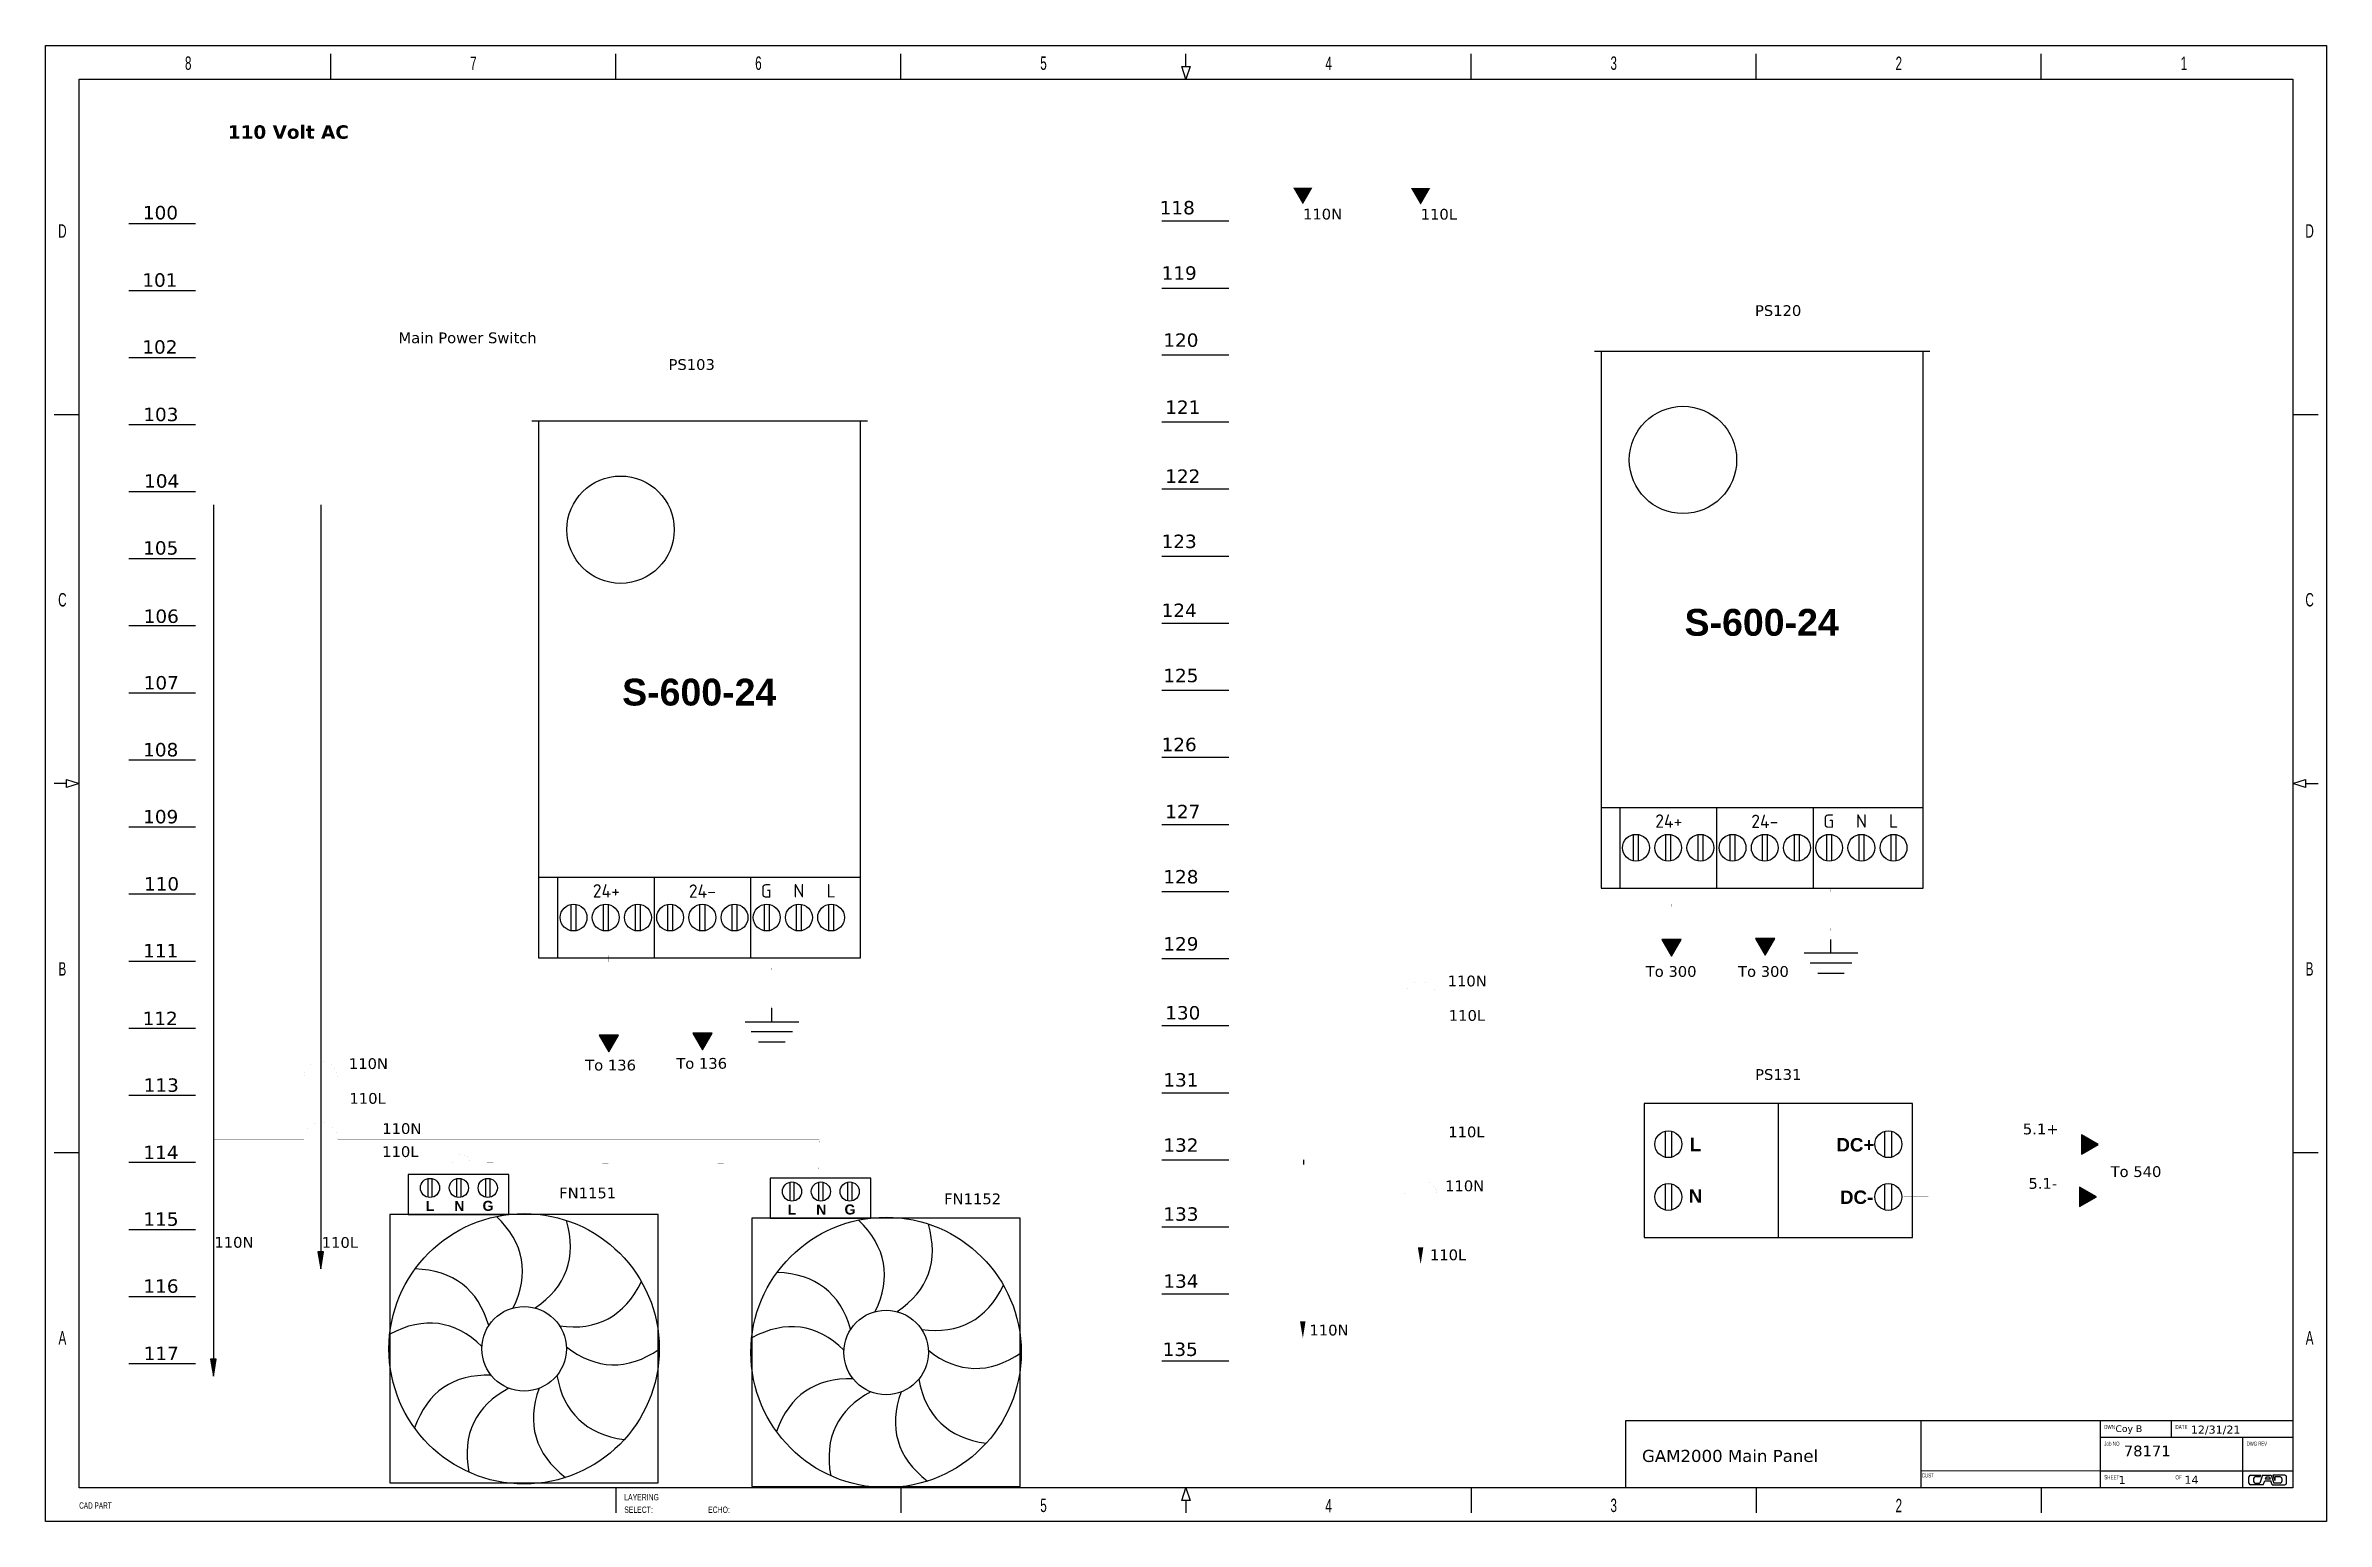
# Model space of a CAD drawing. Header units: inches. Extents: x 0 to 17, y 0 to 11.
import ezdxf
from ezdxf.lldxf.tags import DXFTag

# ---------------------------------------------------------------- set-up
doc = ezdxf.new("R2010")
doc.units = ezdxf.units.IN
doc.header["$MEASUREMENT"] = 0
doc.layers.add('Default', color=7, linetype='Continuous')
doc.layers.add('DEVICE_P', color=7, linetype='Continuous')
doc.styles.add('SEACAD_txt_shx', font='txt.shx', dxfattribs={"width": 0.65})
tags = doc.linetypes.add('CENTER2', pattern=[1.125, 0.75, -0.125, 0.125, -0.125]).pattern_tags.tags
tags[10:11] = [DXFTag(74, 4), DXFTag(75, 0), DXFTag(340, '0'), DXFTag(46, 0.0), DXFTag(50, 0.0), DXFTag(44, 0.0), DXFTag(45, 0.0)]
tags[8:9] = [DXFTag(74, 4), DXFTag(75, 0), DXFTag(340, '0'), DXFTag(46, 0.0), DXFTag(50, 0.0), DXFTag(44, 0.0), DXFTag(45, 0.0)]
tags[6:7] = [DXFTag(74, 4), DXFTag(75, 0), DXFTag(340, '0'), DXFTag(46, 0.0), DXFTag(50, 0.0), DXFTag(44, 0.0), DXFTag(45, 0.0)]
tags[4:5] = [DXFTag(74, 4), DXFTag(75, 0), DXFTag(340, '0'), DXFTag(46, 0.0), DXFTag(50, 0.0), DXFTag(44, 0.0), DXFTag(45, 0.0)]
tags = doc.linetypes.add('HIDDEN2', pattern=[0.1875, 0.125, -0.0625]).pattern_tags.tags
tags[6:7] = [DXFTag(74, 4), DXFTag(75, 0), DXFTag(340, '0'), DXFTag(46, 0.0), DXFTag(50, 0.0), DXFTag(44, 0.0), DXFTag(45, 0.0)]
tags[4:5] = [DXFTag(74, 4), DXFTag(75, 0), DXFTag(340, '0'), DXFTag(46, 0.0), DXFTag(50, 0.0), DXFTag(44, 0.0), DXFTag(45, 0.0)]

# ---------------------------------------------------------------- blocks, each defined once
blk = doc.blocks.new('SE')
at = {"linetype": 'Continuous'}
blk.add_hatch(color=7, dxfattribs=at).paths.add_polyline_path([(9.35, 1.49), (9.371, 1.365), (9.391, 1.49)])
at = {"color": 7, "linetype": 'Continuous', "const_width": 0.00013}
blk.add_lwpolyline([(9.371, 8.278), (9.371, 1.365)], dxfattribs=at)
blk = doc.blocks.new('SE1')
at = {"linetype": 'Continuous'}
blk.add_hatch(color=7, dxfattribs=at).paths.add_polyline_path([(10.228, 2.043), (10.249, 1.918), (10.269, 2.043)])
at = {"color": 7, "linetype": 'Continuous', "const_width": 0.00013}
blk.add_lwpolyline([(10.249, 8.278), (10.249, 1.918)], dxfattribs=at)
blk = doc.blocks.new('SE2')
at = {"layer": 'Default', "linetype": 'Continuous'}
blk.add_hatch(color=7, dxfattribs=at).paths.add_polyline_path([(9.443, 9.942), (9.298, 9.942), (9.371, 9.817)])
at = {"layer": 'Default', "color": 7, "linetype": 'Continuous', "const_width": 0.00013}
blk.add_lwpolyline([(9.371, 8.278), (9.371, 9.942)], dxfattribs=at)
blk = doc.blocks.new('SE3')
at = {"layer": 'Default', "linetype": 'Continuous'}
blk.add_hatch(color=7, dxfattribs=at).paths.add_polyline_path([(10.321, 9.939), (10.176, 9.939), (10.249, 9.814)])
at = {"layer": 'Default', "color": 7, "linetype": 'Continuous', "const_width": 0.00013}
blk.add_lwpolyline([(10.249, 8.261), (10.249, 9.939)], dxfattribs=at)
blk = doc.blocks.new('SE4')
at = {"layer": 'Default', "color": 7, "linetype": 'Continuous', "const_width": 0.00013}
blk.add_lwpolyline([(5.635, 4.403), (5.635, 3.305)], dxfattribs=at)
blk = doc.blocks.new('SE5')
at = {"layer": 'Default', "color": 7, "linetype": 'Continuous', "const_width": 0.00013}
blk.add_lwpolyline([(5.635, 3.305), (2.176, 3.305, 1), (1.926, 3.305), (1.251, 3.305)], format="xyb", dxfattribs=at)
blk = doc.blocks.new('SE6')
at = {"layer": 'Default', "color": 7, "linetype": 'Continuous', "const_width": 0.00013}
blk.add_lwpolyline([(5.871, 4.402), (5.871, 3.055)], dxfattribs=at)
blk = doc.blocks.new('SE7')
at = {"layer": 'Default', "color": 7, "linetype": 'Continuous', "const_width": 0.00013}
blk.add_lwpolyline([(5.871, 3.055), (2.051, 3.055)], dxfattribs=at)
blk = doc.blocks.new('SE8')
at = {"layer": 'Default', "color": 7, "linetype": 'Continuous', "const_width": 0.00013}
blk.add_lwpolyline([(5.408, 4.407), (5.413, 3.824)], dxfattribs=at)
blk = doc.blocks.new('SE9')
at = {"layer": 'Default', "color": 7, "linetype": 'Continuous', "const_width": 0.00013}
blk.add_lwpolyline([(13.554, 4.923), (13.554, 3.898)], dxfattribs=at)
blk = doc.blocks.new('SE10')
at = {"layer": 'Default', "color": 7, "linetype": 'Continuous', "const_width": 0.00013}
blk.add_lwpolyline([(13.554, 3.898), (10.374, 3.898, 1), (10.124, 3.898), (9.371, 3.898)], format="xyb", dxfattribs=at)
blk = doc.blocks.new('SE11')
at = {"layer": 'Default', "color": 7, "linetype": 'Continuous', "const_width": 0.00013}
blk.add_lwpolyline([(13.804, 4.926), (13.804, 3.68)], dxfattribs=at)
blk = doc.blocks.new('SE12')
at = {"layer": 'Default', "color": 7, "linetype": 'Continuous', "const_width": 0.00013}
blk.add_lwpolyline([(13.804, 3.68), (10.249, 3.68)], dxfattribs=at)
blk = doc.blocks.new('SE13')
at = {"layer": 'Default', "color": 7, "linetype": 'Continuous', "const_width": 0.00013}
blk.add_lwpolyline([(13.302, 4.921), (13.307, 4.336)], dxfattribs=at)
blk = doc.blocks.new('SE14')
at = {"layer": 'Default', "color": 7, "linetype": 'Continuous', "const_width": 0.00013}
blk.add_lwpolyline([(4.195, 4.403), (4.197, 3.624)], dxfattribs=at)
blk = doc.blocks.new('SE15')
at = {"layer": 'Default', "color": 7, "linetype": 'Continuous', "const_width": 0.00013}
blk.add_lwpolyline([(4.895, 4.401), (4.896, 3.64)], dxfattribs=at)
blk = doc.blocks.new('SE16')
at = {"layer": 'Default', "color": 7, "linetype": 'Continuous', "const_width": 0.00013}
blk.add_lwpolyline([(12.114, 4.923), (12.118, 4.337)], dxfattribs=at)
blk = doc.blocks.new('SE17')
at = {"layer": 'Default', "color": 7, "linetype": 'Continuous', "const_width": 0.00013}
blk.add_lwpolyline([(12.817, 4.921), (12.817, 4.345)], dxfattribs=at)
blk = doc.blocks.new('SE18')
at = {"layer": 'Default', "color": 7, "linetype": 'Continuous', "const_width": 0.00013}
blk.add_lwpolyline([(2.849, 2.556), (2.849, 2.674)], dxfattribs=at)
blk = doc.blocks.new('SE19')
at = {"layer": 'Default', "color": 7, "linetype": 'Continuous', "const_width": 0.00013}
blk.add_lwpolyline([(2.849, 2.674), (2.051, 2.674)], dxfattribs=at)
blk = doc.blocks.new('SE20')
at = {"layer": 'Default', "color": 7, "linetype": 'Continuous', "const_width": 0.00013}
blk.add_lwpolyline([(3.097, 2.556), (3.097, 2.849)], dxfattribs=at)
blk = doc.blocks.new('SE21')
at = {"layer": 'Default', "color": 7, "linetype": 'Continuous', "const_width": 0.00013}
blk.add_lwpolyline([(3.097, 2.849), (2.176, 2.849, 1), (1.926, 2.849), (1.251, 2.849)], format="xyb", dxfattribs=at)
blk = doc.blocks.new('SE22')
at = {"layer": 'Default', "color": 7, "linetype": 'Continuous', "const_width": 0.00013}
blk.add_lwpolyline([(2.849, 2.674), (3.035, 2.674, -1), (3.16, 2.673), (5.58, 2.666)], format="xyb", dxfattribs=at)
blk = doc.blocks.new('SE23')
at = {"layer": 'Default', "color": 7, "linetype": 'Continuous', "const_width": 0.00013}
blk.add_lwpolyline([(5.58, 2.666), (5.58, 2.528)], dxfattribs=at)
blk = doc.blocks.new('SE24')
at = {"layer": 'Default', "color": 7, "linetype": 'Continuous', "const_width": 0.00013}
blk.add_lwpolyline([(3.093, 2.849), (5.766, 2.849)], dxfattribs=at)
blk = doc.blocks.new('SE25')
at = {"layer": 'Default', "color": 7, "linetype": 'Continuous', "const_width": 0.00013}
blk.add_lwpolyline([(5.766, 2.849), (5.762, 2.529)], dxfattribs=at)
blk = doc.blocks.new('SE26')
at = {"layer": 'Default', "color": 7, "linetype": 'Continuous', "const_width": 0.00013}
blk.add_lwpolyline([(12.07, 2.811), (10.249, 2.811)], dxfattribs=at)
blk = doc.blocks.new('SE27')
at = {"layer": 'Default', "color": 7, "linetype": 'Continuous', "const_width": 0.00013}
blk.add_lwpolyline([(12.07, 2.419), (10.374, 2.419, 1), (10.124, 2.419), (9.371, 2.419)], format="xyb", dxfattribs=at)
blk = doc.blocks.new('SE28')
at = {"layer": 'Default', "color": 7, "linetype": 'Continuous', "const_width": 0.00013}
blk.add_lwpolyline([(13.76, 2.811), (15.174, 2.81)], dxfattribs=at)
blk = doc.blocks.new('SE29')
at = {"layer": 'Default', "color": 7, "linetype": 'Continuous', "const_width": 0.00013}
blk.add_lwpolyline([(13.76, 2.419), (15.161, 2.42)], dxfattribs=at)
blk = doc.blocks.new('title_block')
at = {"layer": 'Default', "attachment_point": 1}
for s, insert, char_height, width in [('{\\fVerdana|b0||i0||c0|p34;\\C7;\\H5.e-002;\\W1.;Coy B}', (1.316, 0.453), 0.05, 0.20317), ('{\\fVerdana|b0||i0||c0|p34;\\C7;\\H6.e-002;\\W1.;12/31/21}', (1.878, 0.451), 0.06, 0.39742), ('{\\fVerdana|b0||i0||c0|p34;\\C7;\\H9.e-002;\\W1.;GAM2000 Main Panel}', (-2.213, 0.27), 0.09, 1.32122), ('{\\fVerdana|b0||i0||c0|p34;\\C7;\\H8.e-002;\\W1.;\\T1.;78171}', (1.378, 0.302), 0.08, 0.35702), ('{\\fVerdana|b0||i0||c0|p34;\\C7;\\H6.e-002;\\W1.;14}', (1.83, 0.077), 0.06, 0.10711)]:
    blk.add_mtext(s, dxfattribs=dict(at, insert=insert, char_height=char_height, width=width))
blk = doc.blocks.new('Arrow_Filled')
at = {"layer": 'DEVICE_P', "linetype": 'Continuous'}
blk.add_hatch(color=7, dxfattribs=at).paths.add_polyline_path([(0.021, 0.125), (-0.021, 0.125), (0, 0)])
at = {"layer": 'DEVICE_P', "color": 7, "linetype": 'Continuous'}
for p, q in [((-0.021, 0.125), (0, 0)), ((0.021, 0.125), (-0.021, 0.125)), ((0, 0), (0.021, 0.125))]:
    blk.add_line(p, q, dxfattribs=at)
blk = doc.blocks.new('SE63')
at = {"layer": 'DEVICE_P', "color": 7, "linetype": 'Continuous', "const_width": 0.00013}
blk.add_lwpolyline([(0.124, -2.525), (0.124, -1.801)], dxfattribs=at)
blk = doc.blocks.new('SE64')
at = {"layer": 'DEVICE_P', "color": 7, "linetype": 'Continuous', "const_width": 0.00013}
blk.add_lwpolyline([(0.924, -2.498), (0.924, -1.801)], dxfattribs=at)
blk = doc.blocks.new('Main_Disconnect_with_line_Bus')
at = {"layer": 'DEVICE_P', "color": 7, "linetype": 'Continuous'}
for p, q in [((0.124, -2.498), (0.124, -8.867)), ((0.924, -2.498), (0.924, -8.067))]:
    blk.add_line(p, q, dxfattribs=at)
at = {"layer": 'DEVICE_P'}
for name in ['SE63', 'SE64']:
    blk.add_blockref(name, (0, 0), dxfattribs=at)
at = {"layer": 'DEVICE_P', "color": 7}
for p in [(0.924, -8.192), (0.124, -8.992)]:
    blk.add_blockref('Arrow_Filled', p, dxfattribs=at)
at = {"layer": 'Default', "char_height": 0.08, "attachment_point": 1}
for s, insert, width in [('{\\fVerdana|b0||i0||c0|p34;\\C7;\\H8.e-002;\\W1.;110N}', (0.131, -7.955), 0.34707), ('{\\fVerdana|b0||i0||c0|p34;\\C7;\\H8.e-002;\\W1.;110L}', (0.931, -7.956), 0.27622)]:
    blk.add_mtext(s, dxfattribs=dict(at, insert=insert, width=width))
blk = doc.blocks.new('SEANNOT_GROUP')
at = {"layer": 'Default', "color": 7, "linetype": 'CENTER2'}
blk.add_line((6.25, 10), (0, 10), dxfattribs=at)
blk = doc.blocks.new('S-600-24_Power_Supply')
at = {"layer": 'Default', "color": 7, "linetype": 'Continuous'}
for p, q in [((0.125, 10), (0.125, 0)), ((6.125, 10), (0.125, 10)), ((6.125, 0), (6.125, 10)), ((0.125, 1.5), (6.125, 1.5)), ((0.475, 1.5), (0.475, 0)), ((2.275, 1.5), (2.275, 0)), ((4.075, 1.5), (4.075, 0)), ((0.725, 0.995), (0.725, 0.505)), ((0.825, 0.505), (0.825, 0.995)), ((1.325, 0.995), (1.325, 0.505)), ((1.425, 0.505), (1.425, 0.995)), ((1.925, 0.995), (1.925, 0.505)), ((2.025, 0.505), (2.025, 0.995)), ((2.525, 0.995), (2.525, 0.505)), ((2.625, 0.505), (2.625, 0.995)), ((3.125, 0.995), (3.125, 0.505)), ((3.225, 0.505), (3.225, 0.995)), ((3.725, 0.995), (3.725, 0.505)), ((3.825, 0.505), (3.825, 0.995)), ((4.325, 0.995), (4.325, 0.505)), ((4.425, 0.505), (4.425, 0.995)), ((4.925, 0.995), (4.925, 0.505)), ((5.025, 0.505), (5.025, 0.995)), ((5.525, 0.995), (5.525, 0.505)), ((5.625, 0.505), (5.625, 0.995)), ((0.125, 0), (6.125, 0))]:
    blk.add_line(p, q, dxfattribs=at)
at = {"layer": 'Default', "color": 7, "linetype": 'HIDDEN2'}
blk.add_circle((1.651, 7.977), 1, dxfattribs=at)
at = {"layer": 'Default', "color": 7, "linetype": 'Continuous'}
for centre in [(0.775, 0.75), (1.375, 0.75), (1.975, 0.75), (2.575, 0.75), (3.175, 0.75), (3.775, 0.75), (4.375, 0.75), (4.975, 0.75), (5.575, 0.75)]:
    blk.add_circle(centre, 0.25, dxfattribs=at)
at = {"layer": 'Default'}
blk.add_blockref('SEANNOT_GROUP', (0, 0), dxfattribs=at)
at = {"layer": 'Default', "attachment_point": 5}
for s, insert, char_height, width in [('{\\fArial|b1||i0||c0|p34;\\C7;\\H0.5;\\W1.;S-600-24}', (3.117, 4.947), 0.5, 6.028), ('{\\fSolid Edge ANSI|b1||i0||c0|p34;\\C7;\\H0.25;\\W1.;24+}', (1.386, 1.247), 0.25, 1.71947), ('{\\fSolid Edge ANSI|b1||i0||c0|p34;\\C7;\\H0.25;\\W1.;24-}', (3.175, 1.242), 0.25, 1.71947), ('{\\fSolid Edge ANSI|b1||i0||c0|p34;\\C7;\\H0.25;\\W1.;G}', (4.366, 1.246), 0.25, 0.50447), ('{\\fSolid Edge ANSI|b1||i0||c0|p34;\\C7;\\H0.25;\\W1.;N}', (4.975, 1.249), 0.25, 0.50447), ('{\\fSolid Edge ANSI|b1||i0||c0|p34;\\C7;\\H0.25;\\W1.;L}', (5.575, 1.249), 0.25, 0.50447)]:
    blk.add_mtext(s, dxfattribs=dict(at, insert=insert, char_height=char_height, width=width))
blk = doc.blocks.new('Ground')
at = {"layer": 'Default', "color": 7, "linetype": 'Continuous'}
for p, q in [((0.5, 0.374), (0.5, 0.624)), ((0, 0.374), (1, 0.374)), ((0.112, 0.192), (0.888, 0.192)), ((0.254, 0), (0.746, 0))]:
    blk.add_line(p, q, dxfattribs=at)
blk = doc.blocks.new('Anchor_Filled')
at = {"layer": 'Default', "linetype": 'Continuous'}
blk.add_hatch(color=7, dxfattribs=at).paths.add_polyline_path([(0.072, 0.125), (-0.072, 0.125), (0, 0)])
blk.add_hatch(color=7, dxfattribs=at).paths.add_polyline_path([(0.072, 0.125), (-0.072, 0.125), (0, 0)])
at = {"layer": 'Default', "color": 7, "linetype": 'Continuous'}
for p, q in [((-0.072, 0.125), (0, 0)), ((0.072, 0.125), (-0.072, 0.125)), ((0, 0), (0.072, 0.125))]:
    blk.add_line(p, q, dxfattribs=at)
blk = doc.blocks.new('110AC_Fan')
at = {"layer": 'Default', "color": 7, "linetype": 'Continuous'}
for p, q in [((1.786, 4.611), (0.286, 4.611)), ((0.286, 4.611), (0.286, 4.015)), ((0.579, 4.552), (0.579, 4.273)), ((0.646, 4.273), (0.646, 4.552)), ((1.009, 4.552), (1.009, 4.273)), ((1.077, 4.273), (1.077, 4.552)), ((1.44, 4.552), (1.44, 4.273)), ((1.507, 4.273), (1.507, 4.552)), ((1.786, 4.015), (1.786, 4.611)), ((4.015, 4.015), (0.015, 4.015)), ((0.015, 4.015), (0.015, 0.015)), ((0.286, 4.015), (1.786, 4.015)), ((4.015, 0.015), (4.015, 4.015)), ((0.015, 0.015), (4.015, 0.015))]:
    blk.add_line(p, q, dxfattribs=at)
for centre, radius in [((0.612, 4.413), 0.143), ((1.043, 4.413), 0.143), ((1.473, 4.413), 0.143), ((2.015, 2.015), 2.015), ((2.015, 2.015), 0.63)]:
    blk.add_circle(centre, radius, dxfattribs=at)
for points in [[(1.854, 2.625), (2.1, 3.132), (2.017, 3.587), (1.604, 3.988)], [(2.18, 2.624), (2.648, 2.94), (2.803, 3.375), (2.645, 3.929)], [(1.487, 2.36), (1.331, 2.903), (0.965, 3.184), (0.389, 3.206)], [(2.545, 2.357), (3.104, 2.279), (3.511, 2.499), (3.764, 3.016)], [(1.386, 2.05), (0.979, 2.442), (0.521, 2.503), (0.012, 2.233)], [(2.645, 2.046), (3.09, 1.699), (3.552, 1.687), (4.03, 2.008)], [(1.524, 1.62), (0.96, 1.639), (0.579, 1.378), (0.38, 0.837)], [(1.788, 1.427), (1.289, 1.161), (1.09, 0.745), (1.189, 0.177)], [(2.239, 1.426), (2.047, 0.895), (2.178, 0.452), (2.631, 0.096)], [(2.504, 1.617), (2.603, 1.061), (2.937, 0.743), (3.508, 0.661)]]:
    blk.add_open_spline(points, degree=3, dxfattribs=at)
at = {"layer": 'Default', "char_height": 0.15, "width": 0.2869, "attachment_point": 5}
for s, insert in [('{\\fArial|b1||i0||c0|p34;\\C7;\\H0.15;\\W1.;L}', (0.612, 4.143)), ('{\\fArial|b1||i0||c0|p34;\\C7;\\H0.15;\\W1.;N}', (1.049, 4.142)), ('{\\fArial|b1||i0||c0|p34;\\C7;\\H0.15;\\W1.;G}', (1.477, 4.145))]:
    blk.add_mtext(s, dxfattribs=dict(at, insert=insert))
blk = doc.blocks.new('PC_Power_Supply')
at = {"layer": 'Default', "color": 7, "linetype": 'Continuous'}
for p, q in [((4, 2), (0, 2)), ((0, 2), (0, 0)), ((2, 2), (2, 0)), ((4, 0), (4, 2)), ((0.311, 1.587), (0.311, 1.199)), ((0.41, 1.199), (0.41, 1.587)), ((3.59, 1.199), (3.59, 1.587)), ((3.689, 1.587), (3.689, 1.199)), ((0.311, 0.801), (0.311, 0.413)), ((0.41, 0.413), (0.41, 0.801)), ((3.59, 0.413), (3.59, 0.801)), ((3.689, 0.801), (3.689, 0.413)), ((0, 0), (4, 0))]:
    blk.add_line(p, q, dxfattribs=at)
for centre in [(0.36, 1.393), (3.64, 1.393), (0.36, 0.607), (3.64, 0.607)]:
    blk.add_circle(centre, 0.2, dxfattribs=at)
at = {"layer": 'Default', "char_height": 0.2, "attachment_point": 5}
for s, insert, width in [('{\\fArial|b1||i0||c0|p34;\\C7;\\H0.2;\\W1.;L}', (0.764, 1.388), 0.4014), ('{\\fArial|b1||i0||c0|p34;\\C7;\\H0.2;\\W1.;DC+}', (3.149, 1.383), 0.58268), ('{\\fArial|b1||i0||c0|p34;\\C7;\\H0.2;\\W1.;N}', (0.766, 0.619), 0.4014), ('{\\fArial|b1||i0||c0|p34;\\C7;\\H0.2;\\W1.;DC-}', (3.167, 0.601), 0.53902)]:
    blk.add_mtext(s, dxfattribs=dict(at, insert=insert, width=width))

msp = doc.modelspace()

# ---------------------------------------------------------------- linework, layer by layer
at = {"color": 7, "linetype": 'Continuous'}
for p, q in [((2.125, 10.75), (2.125, 10.938)), ((4.25, 10.75), (4.25, 10.938)), ((6.375, 10.75), (6.375, 10.938)), ((10.625, 10.75), (10.625, 10.938)), ((12.75, 10.75), (12.75, 10.938)), ((14.875, 10.75), (14.875, 10.938)), ((8.32, 9.693), (8.819, 9.693)), ((0.62, 9.674), (1.118, 9.674)), ((8.32, 9.193), (8.819, 9.193)), ((0.62, 9.174), (1.118, 9.174)), ((1.118, 8.674), (0.62, 8.674)), ((8.819, 8.693), (8.32, 8.693)), ((0.063, 8.25), (0.25, 8.25)), ((1.118, 8.174), (0.62, 8.174)), ((8.819, 8.193), (8.32, 8.193)), ((16.75, 8.25), (16.938, 8.25)), ((1.118, 7.674), (0.62, 7.674)), ((8.819, 7.693), (8.32, 7.693)), ((1.118, 7.174), (0.62, 7.174)), ((8.819, 7.193), (8.32, 7.193)), ((1.118, 6.674), (0.62, 6.674)), ((8.819, 6.693), (8.32, 6.693)), ((1.118, 6.174), (0.62, 6.174)), ((8.819, 6.193), (8.32, 6.193)), ((1.118, 5.674), (0.62, 5.674)), ((8.819, 5.693), (8.32, 5.693)), ((1.118, 5.174), (0.62, 5.174)), ((8.819, 5.193), (8.32, 5.193)), ((1.118, 4.674), (0.62, 4.674)), ((8.819, 4.693), (8.32, 4.693)), ((1.118, 4.174), (0.62, 4.174)), ((8.819, 4.193), (8.32, 4.193)), ((1.118, 3.674), (0.62, 3.674)), ((8.819, 3.693), (8.32, 3.693)), ((1.118, 3.174), (0.62, 3.174)), ((8.819, 3.193), (8.32, 3.193)), ((0.063, 2.75), (0.25, 2.75)), ((16.75, 2.75), (16.938, 2.75)), ((1.118, 2.674), (0.62, 2.674)), ((8.819, 2.693), (8.32, 2.693)), ((1.118, 2.174), (0.62, 2.174)), ((8.819, 2.193), (8.32, 2.193)), ((1.118, 1.674), (0.62, 1.674)), ((8.819, 1.693), (8.32, 1.693)), ((8.819, 1.193), (8.32, 1.193)), ((1.118, 1.174), (0.62, 1.174)), ((11.776, 0.75), (11.776, 0.248)), ((13.977, 0.75), (13.977, 0.25)), ((15.313, 0.75), (15.313, 0.25)), ((15.844, 0.75), (15.844, 0.625)), ((16.75, 0.625), (15.313, 0.625)), ((16.375, 0.625), (16.375, 0.25)), ((15.313, 0.375), (13.976, 0.377)), ((16.75, 0.375), (15.313, 0.375)), ((16.434, 0.344), (16.511, 0.344)), ((16.523, 0.344), (16.504, 0.285)), ((16.507, 0.332), (16.511, 0.344)), ((16.523, 0.344), (16.589, 0.344)), ((16.589, 0.344), (16.609, 0.285)), ((16.691, 0.344), (16.602, 0.344)), ((16.602, 0.344), (16.615, 0.304)), ((4.25, 0.25), (4.25, 0.063)), ((6.375, 0.25), (6.375, 0.063)), ((10.625, 0.25), (10.625, 0.063)), ((12.75, 0.25), (12.75, 0.063)), ((14.875, 0.25), (14.875, 0.063)), ((16.422, 0.285), (16.422, 0.332)), ((16.53, 0.273), (16.434, 0.273)), ((16.457, 0.32), (16.457, 0.297)), ((16.507, 0.332), (16.469, 0.332)), ((16.469, 0.285), (16.504, 0.285)), ((16.53, 0.273), (16.54, 0.303)), ((16.54, 0.303), (16.585, 0.303)), ((16.55, 0.332), (16.544, 0.314)), ((16.581, 0.314), (16.544, 0.314)), ((16.55, 0.332), (16.575, 0.332)), ((16.575, 0.332), (16.581, 0.314)), ((16.595, 0.273), (16.585, 0.303)), ((16.595, 0.273), (16.691, 0.273)), ((16.656, 0.285), (16.609, 0.285)), ((16.615, 0.332), (16.615, 0.304)), ((16.656, 0.332), (16.615, 0.332)), ((16.668, 0.32), (16.668, 0.297)), ((16.703, 0.285), (16.703, 0.332))]:
    msp.add_line(p, q, dxfattribs=at)
for points in [[(0, 0), (0, 11), (17, 11), (17, 0), (0, 0)], [(8.5, 10.844), (8.531, 10.844), (8.5, 10.75), (8.469, 10.844), (8.5, 10.844), (8.5, 10.938)], [(0.5, 0.25), (0.25, 0.25), (0.25, 10.75), (16.75, 10.75), (16.75, 0.25), (0.5, 0.25)], [(0.156, 5.5), (0.156, 5.531), (0.25, 5.5), (0.156, 5.469), (0.156, 5.5), (0.063, 5.5)], [(16.844, 5.5), (16.844, 5.469), (16.75, 5.5), (16.844, 5.531), (16.844, 5.5), (16.938, 5.5)], [(8.5, 0.156), (8.469, 0.156), (8.5, 0.25), (8.531, 0.156), (8.5, 0.156), (8.5, 0.063)]]:
    msp.add_lwpolyline(points, dxfattribs=at)
for centre, start, end in [((16.434, 0.332), 90, 180), ((16.691, 0.332), 0, 90), ((16.434, 0.285), 180, 270), ((16.469, 0.32), 90, 180), ((16.469, 0.297), 180, 270), ((16.656, 0.32), 0, 90), ((16.656, 0.297), 270, 0), ((16.691, 0.285), 270, 0)]:
    msp.add_arc(centre, 0.0117, start, end, dxfattribs=at)
at = {"layer": 'Default', "color": 7, "linetype": 'Continuous'}
for p, q in [((9.379, 2.661), (9.379, 2.695)), ((16.75, 0.75), (11.776, 0.75))]:
    msp.add_line(p, q, dxfattribs=at)

# ---------------------------------------------------------------- block references
for name in ['SE', 'SE1']:
    msp.add_blockref(name, (0, 0))
at = {"layer": 'Default'}
for name in ['SE2', 'SE3', 'SE16', 'SE17', 'SE13', 'SE9', 'SE11', 'SE14', 'SE15', 'SE8', 'SE4', 'SE6', 'SE10', 'SE12', 'SE5', 'SE21', 'SE7', 'SE22', 'SE24', 'SE20', 'SE25', 'SE26', 'SE28', 'SE19', 'SE18', 'SE23', 'SE27', 'SE29']:
    msp.add_blockref(name, (0, 0), dxfattribs=at)
at = {"layer": 'Default', "color": 7}
for name, p, xscale, yscale, zscale in [('S-600-24_Power_Supply', (11.544, 4.721), 0.4, 0.4, 0.4), ('S-600-24_Power_Supply', (3.625, 4.201), 0.4, 0.4, 0.4), ('Ground', (13.107, 4.087), 0.4, 0.4, 0.4), ('Ground', (5.213, 3.575), 0.4, 0.4, 0.4), ('PC_Power_Supply', (11.915, 2.115), 0.5, 0.5, 0.5), ('110AC_Fan', (2.559, 0.279), 0.5, 0.5, 0.5), ('110AC_Fan', (5.257, 0.252), 0.5, 0.5, 0.5)]:
    msp.add_blockref(name, p, dxfattribs=dict(at, xscale=xscale, yscale=yscale, zscale=zscale))
for name, p in [('Anchor_Filled', (12.118, 4.212)), ('Anchor_Filled', (12.817, 4.22)), ('Anchor_Filled', (4.197, 3.499)), ('Anchor_Filled', (4.896, 3.515)), ('title_block', (14.112, 0.263)), ('title_block', (14.112, 0.263))]:
    msp.add_blockref(name, p, dxfattribs=at)
at = {"layer": 'Default', "color": 7, "rotation": 90}
for p in [(15.299, 2.81), (15.286, 2.42)]:
    msp.add_blockref('Anchor_Filled', p, dxfattribs=at)
at = {"layer": 'DEVICE_P', "color": 7}
msp.add_blockref('Main_Disconnect_with_line_Bus', (1.127, 10.075), dxfattribs=at)

# ---------------------------------------------------------------- texts
at = {"style": 'SEACAD_txt_shx'}
for s, insert, char_height, width, attachment_point in [('{\\ftxt|b0||i0||c0|p34;\\C7;\\H0.1;\\W0.65;8}', (1.063, 10.818), 0.1, 0.05926, 8), ('{\\ftxt|b0||i0||c0|p34;\\C7;\\H0.1;\\W0.65;7}', (3.188, 10.818), 0.1, 0.05926, 8), ('{\\ftxt|b0||i0||c0|p34;\\C7;\\H0.1;\\W0.65;6}', (5.313, 10.818), 0.1, 0.05926, 8), ('{\\ftxt|b0||i0||c0|p34;\\C7;\\H0.1;\\W0.65;5}', (7.438, 10.818), 0.1, 0.05926, 8), ('{\\ftxt|b0||i0||c0|p34;\\C7;\\H0.1;\\W0.65;4}', (9.563, 10.818), 0.1, 0.05926, 8), ('{\\ftxt|b0||i0||c0|p34;\\C7;\\H0.1;\\W0.65;3}', (11.688, 10.818), 0.1, 0.05926, 8), ('{\\ftxt|b0||i0||c0|p34;\\C7;\\H0.1;\\W0.65;2}', (13.813, 10.818), 0.1, 0.05926, 8), ('{\\ftxt|b0||i0||c0|p34;\\C7;\\H0.1;\\W0.65;1}', (15.938, 10.818), 0.1, 0.04074, 8), ('{\\ftxt|b0||i0||c0|p34;\\C7;\\H0.1;\\W0.65;D}', (0.125, 9.568), 0.1, 0.05926, 8), ('{\\ftxt|b0||i0||c0|p34;\\C7;\\H0.1;\\W0.65;D}', (16.875, 9.568), 0.1, 0.05926, 8), ('{\\ftxt|b0||i0||c0|p34;\\C7;\\H0.1;\\W0.65;C}', (0.125, 6.818), 0.1, 0.05926, 8), ('{\\ftxt|b0||i0||c0|p34;\\C7;\\H0.1;\\W0.65;C}', (16.875, 6.818), 0.1, 0.05926, 8), ('{\\ftxt|b0||i0||c0|p34;\\C7;\\H0.1;\\W0.65;B}', (0.125, 4.068), 0.1, 0.05926, 8), ('{\\ftxt|b0||i0||c0|p34;\\C7;\\H0.1;\\W0.65;B}', (16.875, 4.068), 0.1, 0.05926, 8), ('{\\ftxt|b0||i0||c0|p34;\\C7;\\H0.1;\\W0.65;A}', (0.125, 1.318), 0.1, 0.05926, 8), ('{\\ftxt|b0||i0||c0|p34;\\C7;\\H0.1;\\W0.65;A}', (16.875, 1.318), 0.1, 0.05926, 8), ('{\\ftxt|b0||i0||c0|p34;\\C7;\\H3.1e-002;\\W0.65;DWN}', (15.344, 0.688), 0.031, 0.06143, 7), ('{\\ftxt|b0||i0||c0|p34;\\C7;\\H3.1e-002;\\W0.65;DATE}', (15.875, 0.688), 0.031, 0.07348, 7), ('{\\ftxt|b0||i0||c0|p34;\\C7;\\H3.1e-002;\\W0.65;Job NO}', (15.344, 0.563), 0.031, 0.11654, 7), ('{\\ftxt|b0||i0||c0|p34;\\C7;\\H3.1e-002;\\W0.611;DWG REV}', (16.406, 0.563), 0.031, 0.14122, 7), ('{\\ftxt|b0||i0||c0|p34;\\C7;\\H3.1e-002;\\W0.65;CUST}', (13.983, 0.327), 0.031, 0.07348, 7), ('{\\ftxt|b0||i0||c0|p34;\\C7;\\H3.1e-002;\\W0.65;SHEET}', (15.344, 0.313), 0.031, 0.09185, 7), ('{\\ftxt|b0||i0||c0|p34;\\C7;\\H3.1e-002;\\W0.65;OF}', (15.875, 0.313), 0.031, 0.03674, 7), ('{\\ftxt|b0||i0||c0|p34;\\C7;\\H4.7e-002;\\W0.65;LAYERING}', (4.313, 0.156), 0.047, 0.21411, 7), ('{\\ftxt|b0||i0||c0|p34;\\C7;\\H0.1;\\W0.65;3}', (11.688, 0.068), 0.1, 0.05926, 8), ('{\\ftxt|b0||i0||c0|p34;\\C7;\\H4.7e-002;\\W0.611;CAD PART}', (0.25, 0.094), 0.047, 0.22282, 7), ('{\\ftxt|b0||i0||c0|p34;\\C7;\\H4.7e-002;\\W0.65;SELECT:}', (4.313, 0.063), 0.047, 0.17669, 7), ('{\\ftxt|b0||i0||c0|p34;\\C7;\\H4.7e-002;\\W0.65;ECHO:}', (4.938, 0.063), 0.047, 0.12098, 7), ('{\\ftxt|b0||i0||c0|p34;\\C7;\\H0.1;\\W0.65;5}', (7.438, 0.068), 0.1, 0.05926, 8), ('{\\ftxt|b0||i0||c0|p34;\\C7;\\H0.1;\\W0.65;4}', (9.563, 0.068), 0.1, 0.05926, 8), ('{\\ftxt|b0||i0||c0|p34;\\C7;\\H0.1;\\W0.65;2}', (13.813, 0.068), 0.1, 0.05926, 8)]:
    msp.add_mtext(s, dxfattribs=dict(at, insert=insert, char_height=char_height, width=width, attachment_point=attachment_point))
at = {"insert": (1.809, 10.406), "char_height": 0.1, "width": 0.91135, "attachment_point": 2}
msp.add_mtext('{\\fVerdana|b1||i0||c0|p34;\\C7;\\H0.1;\\W1.;110 Volt AC\\P}', dxfattribs=at)
at = {"layer": 'Default'}
for s, insert, char_height, width, attachment_point in [('{\\fVerdana|b0||i0||c0|p34;\\C7;\\H0.1;\\W1.;100}', (0.725, 9.805), 0.1, 0.26777, 1), ('{\\fVerdana|b0||i0||c0|p34;\\C7;\\H0.1;\\W1.;118}', (8.304, 9.842), 0.1, 0.26777, 1), ('{\\fVerdana|b0||i0||c0|p34;\\C7;\\H8.e-002;\\W1.;110N}', (9.372, 9.784), 0.08, 0.29689, 1), ('{\\fVerdana|b0||i0||c0|p34;\\C7;\\H8.e-002;\\W1.;110L}', (10.249, 9.783), 0.08, 0.27622, 1), ('{\\fVerdana|b0||i0||c0|p34;\\C7;\\H0.1;\\W1.;119}', (8.318, 9.355), 0.1, 0.26777, 1), ('{\\fVerdana|b0||i0||c0|p34;\\C7;\\H0.1;\\W1.;101}', (0.721, 9.303), 0.1, 0.26777, 1), ('{\\fVerdana|b0||i0||c0|p34;\\C7;\\H0.1;\\W1.;120}', (8.331, 8.855), 0.1, 0.26777, 1), ('{\\fVerdana|b0||i0||c0|p34;\\C7;\\H0.1;\\W1.;102}', (0.721, 8.804), 0.1, 0.26777, 1), ('{\\fVerdana|b0||i0||c0|p34;\\C7;\\H0.1;\\W1.;121}', (8.345, 8.355), 0.1, 0.26777, 1), ('{\\fVerdana|b0||i0||c0|p34;\\C7;\\H0.1;\\W1.;103}', (0.728, 8.301), 0.1, 0.26777, 1), ('{\\fVerdana|b0||i0||c0|p34;\\C7;\\H0.1;\\W1.;122}', (8.345, 7.841), 0.1, 0.26777, 1), ('{\\fVerdana|b0||i0||c0|p34;\\C7;\\H0.1;\\W1.;104}', (0.734, 7.805), 0.1, 0.26777, 1), ('{\\fVerdana|b0||i0||c0|p34;\\C7;\\H0.1;\\W1.;123}', (8.318, 7.355), 0.1, 0.26777, 1), ('{\\fVerdana|b0||i0||c0|p34;\\C7;\\H0.1;\\W1.;105}', (0.727, 7.306), 0.1, 0.26777, 1), ('{\\fVerdana|b0||i0||c0|p34;\\C7;\\H0.1;\\W1.;124}', (8.318, 6.841), 0.1, 0.26777, 1), ('{\\fVerdana|b0||i0||c0|p34;\\C7;\\H0.1;\\W1.;106}', (0.731, 6.797), 0.1, 0.26777, 1), ('{\\fVerdana|b0||i0||c0|p34;\\C7;\\H0.1;\\W1.;107}', (0.731, 6.301), 0.1, 0.26777, 1), ('{\\fVerdana|b0||i0||c0|p34;\\C7;\\H0.1;\\W1.;125}', (8.331, 6.355), 0.1, 0.26777, 1), ('{\\fVerdana|b0||i0||c0|p34;\\C7;\\H0.1;\\W1.;108}', (0.727, 5.802), 0.1, 0.26777, 1), ('{\\fVerdana|b0||i0||c0|p34;\\C7;\\H0.1;\\W1.;126}', (8.318, 5.841), 0.1, 0.26777, 1), ('{\\fVerdana|b0||i0||c0|p34;\\C7;\\H0.1;\\W1.;109}', (0.727, 5.303), 0.1, 0.26777, 1), ('{\\fVerdana|b0||i0||c0|p34;\\C7;\\H0.1;\\W1.;127}', (8.345, 5.341), 0.1, 0.26777, 1), ('{\\fVerdana|b0||i0||c0|p34;\\C7;\\H0.1;\\W1.;110}', (0.733, 4.802), 0.1, 0.26777, 1), ('{\\fVerdana|b0||i0||c0|p34;\\C7;\\H0.1;\\W1.;128}', (8.331, 4.855), 0.1, 0.26777, 1), ('{\\fVerdana|b0||i0||c0|p34;\\C7;\\H0.1;\\W1.;111}', (0.727, 4.304), 0.1, 0.26777, 1), ('{\\fVerdana|b0||i0||c0|p34;\\C7;\\H0.1;\\W1.;129}', (8.331, 4.355), 0.1, 0.26777, 1), ('{\\fVerdana|b0||i0||c0|p34;\\C7;\\H8.e-002;\\W1.;To 300}', (12.116, 4.139), 0.08, 0.38897, 2), ('{\\fVerdana|b0||i0||c0|p34;\\C7;\\H8.e-002;\\W1.;To 300}', (12.804, 4.139), 0.08, 0.38897, 2), ('{\\fVerdana|b0||i0||c0|p34;\\C7;\\H8.e-002;\\W1.;110N}', (10.596, 4.068), 0.08, 0.29689, 2), ('{\\fVerdana|b0||i0||c0|p34;\\C7;\\H0.1;\\W1.;112}', (0.723, 3.799), 0.1, 0.26777, 1), ('{\\fVerdana|b0||i0||c0|p34;\\C7;\\H0.1;\\W1.;130}', (8.345, 3.841), 0.1, 0.26777, 1), ('{\\fVerdana|b0||i0||c0|p34;\\C7;\\H8.e-002;\\W1.;110L}', (10.594, 3.811), 0.08, 0.27622, 2), ('{\\fVerdana|b0||i0||c0|p34;\\C7;\\H8.e-002;\\W1.;110N}', (2.406, 3.452), 0.08, 0.29689, 2), ('{\\fVerdana|b0||i0||c0|p34;\\C7;\\H8.e-002;\\W1.;To 136}', (4.211, 3.441), 0.08, 0.38897, 2), ('{\\fVerdana|b0||i0||c0|p34;\\C7;\\H8.e-002;\\W1.;To 136}', (4.89, 3.454), 0.08, 0.38897, 2), ('{\\fVerdana|b0||i0||c0|p34;\\C7;\\H0.1;\\W1.;113}', (0.731, 3.302), 0.1, 0.26777, 1), ('{\\fVerdana|b0||i0||c0|p34;\\C7;\\H0.1;\\W1.;131}', (8.331, 3.341), 0.1, 0.26777, 1), ('{\\fVerdana|b0||i0||c0|p34;\\C7;\\H8.e-002;\\W1.;110L}', (2.4, 3.193), 0.08, 0.27622, 2), ('{\\fVerdana|b0||i0||c0|p34;\\C7;\\H8.e-002;\\W1.;110N}', (2.655, 2.968), 0.08, 0.29689, 2), ('{\\fVerdana|b0||i0||c0|p34;\\C7;\\H8.e-002;\\W1.;110L}', (10.59, 2.943), 0.08, 0.27622, 2), ('{\\fVerdana|b0||i0||c0|p34;\\C7;\\H8.e-002;\\W1.;5.1+}', (14.871, 2.965), 0.08, 0.27247, 2), ('{\\fVerdana|b0||i0||c0|p34;\\C7;\\H0.1;\\W1.;114}', (0.729, 2.8), 0.1, 0.26777, 1), ('{\\fVerdana|b0||i0||c0|p34;\\C7;\\H8.e-002;\\W1.;110L}', (2.644, 2.796), 0.08, 0.27622, 2), ('{\\fVerdana|b0||i0||c0|p34;\\C7;\\H0.1;\\W1.;132}', (8.331, 2.855), 0.1, 0.26777, 1), ('{\\fVerdana|b0||i0||c0|p34;\\C7;\\H8.e-002;\\W1.;5.1-}', (14.886, 2.559), 0.08, 0.23301, 2), ('{\\fVerdana|b0||i0||c0|p34;\\C7;\\H8.e-002;\\W1.;To 540}', (15.581, 2.647), 0.08, 0.38897, 2), ('{\\fVerdana|b0||i0||c0|p34;\\C7;\\H8.e-002;\\W1.;110N}', (10.577, 2.541), 0.08, 0.29689, 2), ('{\\fVerdana|b0||i0||c0|p34;\\C7;\\H0.1;\\W1.;115}', (0.729, 2.303), 0.1, 0.26777, 1), ('{\\fVerdana|b0||i0||c0|p34;\\C7;\\H0.1;\\W1.;133}', (8.331, 2.341), 0.1, 0.26777, 1), ('{\\fVerdana|b0||i0||c0|p34;\\C7;\\H8.e-002;\\W1.;110L}', (10.318, 2.027), 0.08, 0.27622, 1), ('{\\fVerdana|b0||i0||c0|p34;\\C7;\\H0.1;\\W1.;116}', (0.729, 1.804), 0.1, 0.26777, 1), ('{\\fVerdana|b0||i0||c0|p34;\\C7;\\H0.1;\\W1.;134}', (8.331, 1.841), 0.1, 0.26777, 1), ('{\\fVerdana|b0||i0||c0|p34;\\C7;\\H8.e-002;\\W1.;110N}', (9.42, 1.466), 0.08, 0.29689, 1), ('{\\fVerdana|b0||i0||c0|p34;\\C7;\\H0.1;\\W1.;117}', (0.731, 1.302), 0.1, 0.26777, 1), ('{\\fVerdana|b0||i0||c0|p34;\\C7;\\H0.1;\\W1.;135}', (8.326, 1.333), 0.1, 0.26777, 1), ('{\\fVerdana|b0||i0||c0|p34;\\C7;\\H6.e-002;\\W1.;1}', (15.451, 0.339), 0.06, 0.05355, 1)]:
    msp.add_mtext(s, dxfattribs=dict(at, insert=insert, char_height=char_height, width=width, attachment_point=attachment_point))
at = {"layer": 'DEVICE_P', "char_height": 0.08, "attachment_point": 1}
for s, insert, width in [('{\\fVerdana|b0||i0||c0|p34;\\C7;\\H8.e-002;\\W1.;\\T1.;PS120}', (12.741, 9.065), 0.35702), ('{\\fVerdana|b0||i0||c0|p34;\\C7;\\H8.e-002;\\W1.;\\T1.;Main Power Switch}', (2.63, 8.862), 1.03913), ('{\\fVerdana|b0||i0||c0|p34;\\C7;\\H8.e-002;\\W1.;\\T1.;PS103}', (4.643, 8.663), 0.35702), ('{\\fVerdana|b0||i0||c0|p34;\\C7;\\H8.e-002;\\W1.;\\T1.;PS131}', (12.742, 3.371), 0.35702), ('{\\fVerdana|b0||i0||c0|p34;\\C7;\\H8.e-002;\\W1.;\\T1.;FN1151}', (3.828, 2.488), 0.43219), ('{\\fVerdana|b0||i0||c0|p34;\\C7;\\H8.e-002;\\W1.;\\T1.;FN1152}', (6.697, 2.444), 0.43219)]:
    msp.add_mtext(s, dxfattribs=dict(at, insert=insert, width=width))

doc.saveas('drawing.dxf')
